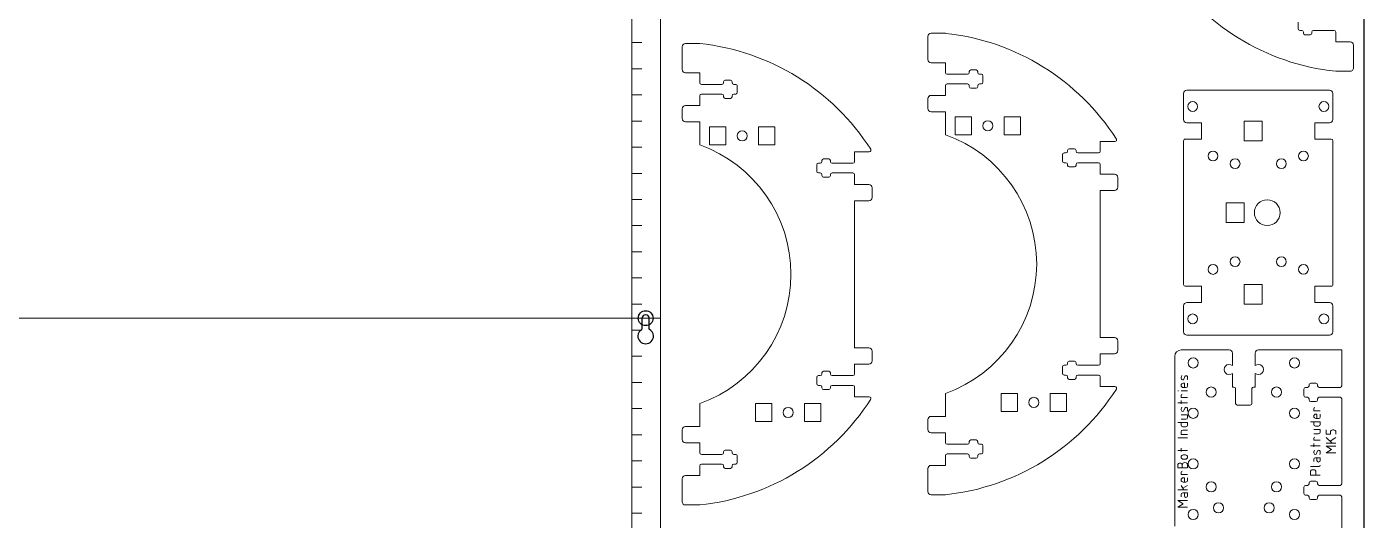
# Model space of a CAD drawing. Header units: millimetres. Extents: x 0 to 989, y 0 to 783.
# Drawn here: x 579.6 to 989, y 338.1 to 489.2 of the extents above; entities that cross this region are included whole.
import ezdxf

# ---------------------------------------------------------------- set-up
doc = ezdxf.new("R2010")
doc.units = ezdxf.units.MM
doc.layers.get('0').update_dxf_attribs({"color": 3, "linetype": 'CONTINUOUS', "true_color": 0x00ff00})
for name, color, linetype, lineweight, true_color in [('4 Retainer Plate', 1, 'CONTINUOUS', 0, 0xff0000), ('4 Retainer Plate Text', 5, 'CONTINUOUS', 0, 0x0000ff), ('5 Interface Spacer Mount', 1, 'CONTINUOUS', 0, 0xff0000), ('6 Dino Brackets', 1, 'CONTINUOUS', 0, 0xff0000), ('Build platform acrylic', 1, 'CONTINUOUS', 0, 0xff0000), ('Build platform acrylic text', 5, 'CONTINUOUS', 0, 0x0000ff)]:
    doc.layers.add(name, color=color, linetype=linetype, lineweight=lineweight, true_color=true_color)
doc.layers.add('Layer_1', color=7, linetype='CONTINUOUS', true_color=0xffffff)

msp = doc.modelspace()

# ---------------------------------------------------------------- linework, layer by layer
msp.add_line((989.01, 0), (989.01, 782.97))
at = {"layer": '4 Retainer Plate'}
for p, q in [((932.99, 390.29), (947.64, 390.29)), ((948.64, 385.47), (948.64, 389.29)), ((955.64, 389.29), (955.64, 385.47)), ((956.64, 390.29), (982.14, 390.29)), ((982.14, 379.29), (982.14, 390.29)), ((930.99, 336.29), (930.99, 388.29)), ((948.64, 378.93), (948.64, 383.1)), ((955.64, 383.1), (955.64, 378.93)), ((949.14, 378.93), (948.64, 378.93)), ((949.64, 373.89), (949.64, 378.43)), ((954.64, 378.43), (954.64, 373.89)), ((955.14, 378.93), (955.64, 378.93)), ((970.54, 376.29), (970.54, 378.29)), ((971.04, 378.79), (971.64, 378.79)), ((972.14, 379.29), (972.14, 379.59)), ((972.64, 380.09), (974.24, 380.09)), ((974.74, 379.59), (974.74, 379.29)), ((975.24, 378.79), (981.64, 378.79)), ((954.14, 373.39), (950.14, 373.39)), ((971.64, 375.79), (971.04, 375.79)), ((972.14, 374.99), (972.14, 375.29)), ((974.24, 374.49), (972.64, 374.49)), ((974.74, 375.29), (974.74, 374.99)), ((981.64, 375.79), (975.24, 375.79)), ((982.14, 349.39), (982.14, 375.29)), ((970.54, 346.29), (970.54, 348.29)), ((971.04, 348.79), (971.64, 348.79)), ((972.14, 349.29), (972.14, 349.59)), ((972.64, 350.09), (974.24, 350.09)), ((974.74, 349.59), (974.74, 349.29)), ((975.24, 348.79), (981.64, 348.79)), ((971.64, 345.79), (971.04, 345.79)), ((972.14, 344.99), (972.14, 345.29)), ((974.24, 344.49), (972.64, 344.49)), ((974.74, 345.29), (974.74, 344.99)), ((981.64, 345.79), (975.24, 345.79)), ((982.14, 334.29), (982.14, 345.39))]:
    msp.add_line(p, q, dxfattribs=at)
for centre in [(936.64, 386.29), (967.64, 386.29), (942.14, 377.39), (962.14, 377.39), (936.64, 370.89), (967.64, 370.89), (936.64, 355.39), (967.64, 355.39), (942.14, 348.39), (962.14, 348.39), (936.64, 339.89), (944.39, 341.97), (959.89, 341.97), (967.64, 339.89)]:
    msp.add_circle(centre, 1.55, dxfattribs=at)
for centre, radius, start, end in [((932.99, 388.29), 2, 90, 180), ((947.64, 389.29), 1, 360, 90), ((956.64, 389.29), 1, 90, 180), ((947.64, 384.29), 1.55, 49.8222, 310.1778), ((956.64, 384.29), 1.55, 229.8222, 130.1778), ((949.14, 378.43), 0.5, 360, 90), ((955.14, 378.43), 0.5, 90, 180), ((971.04, 378.29), 0.5, 90, 180), ((971.64, 379.29), 0.5, 270, 360), ((972.64, 379.59), 0.5, 90, 180), ((974.24, 379.59), 0.5, 360, 90), ((975.24, 379.29), 0.5, 180, 270), ((981.64, 379.29), 0.5, 270, 360), ((950.14, 373.89), 0.5, 180, 270), ((954.14, 373.89), 0.5, 270, 360), ((971.04, 376.29), 0.5, 180, 270), ((971.64, 375.29), 0.5, 360, 90), ((972.64, 374.99), 0.5, 180, 270), ((974.24, 374.99), 0.5, 270, 360), ((975.24, 375.29), 0.5, 90, 180), ((981.64, 375.29), 0.5, 360, 90), ((952.14, 355.39), 8.45, 90, 90), ((971.04, 348.29), 0.5, 90, 180), ((971.64, 349.29), 0.5, 270, 360), ((972.64, 349.59), 0.5, 90, 180), ((974.24, 349.59), 0.5, 360, 90), ((975.24, 349.29), 0.5, 180, 270), ((981.64, 349.29), 0.5, 270, 360), ((971.04, 346.29), 0.5, 180, 270), ((971.64, 345.29), 0.5, 360, 90), ((972.64, 344.99), 0.5, 180, 270), ((974.24, 344.99), 0.5, 270, 360), ((975.24, 345.29), 0.5, 90, 180), ((981.64, 345.29), 0.5, 360, 90)]:
    msp.add_arc(centre, radius, start, end, dxfattribs=at)
at = {"layer": '4 Retainer Plate Text'}
for p, q in [((933.8, 381.35), (934.13, 382.14)), ((932.11, 377.75), (931.94, 377.75)), ((934.94, 377.75), (932.94, 377.75)), ((933.94, 380.08), (933.61, 380.08)), ((933.61, 378.75), (934.44, 378.75)), ((933.94, 378.75), (933.94, 380.08)), ((934.94, 379.25), (934.94, 380.08)), ((931.94, 374.08), (934.94, 374.08)), ((932.94, 375.75), (932.94, 376.41)), ((934.94, 375.75), (932.94, 375.75)), ((932.94, 373.75), (932.94, 374.75)), ((934.94, 370.41), (932.94, 370.41)), ((932.94, 369.08), (934.44, 369.08)), ((933.8, 371.69), (934.13, 372.48)), ((934.94, 369.58), (934.94, 370.41)), ((973.54, 371.62), (973.54, 372.29)), ((975.54, 371.62), (973.54, 371.62)), ((974.54, 370.62), (974.21, 370.62)), ((974.21, 369.29), (975.04, 369.29)), ((974.54, 369.29), (974.54, 370.62)), ((975.54, 369.79), (975.54, 370.62)), ((931.94, 368.08), (934.94, 368.08)), ((932.94, 367.25), (932.94, 368.08)), ((932.94, 364.41), (932.94, 365.25)), ((934.94, 364.41), (932.94, 364.41)), ((934.44, 366.75), (933.44, 366.75)), ((933.44, 365.75), (934.94, 365.75)), ((934.94, 368.08), (934.94, 367.25)), ((972.54, 368.29), (975.54, 368.29)), ((973.54, 367.46), (973.54, 368.29)), ((975.54, 365.96), (973.54, 365.96)), ((973.54, 364.62), (975.04, 364.62)), ((975.04, 366.96), (974.04, 366.96)), ((975.54, 368.29), (975.54, 367.46)), ((975.54, 365.12), (975.54, 365.96)), ((977.34, 365.79), (977.34, 364.46)), ((977.34, 364.46), (978.68, 364.46)), ((978.68, 364.46), (978.68, 365.12)), ((979.34, 365.79), (979.68, 365.79)), ((980.34, 365.12), (980.34, 364.46)), ((931.94, 363.41), (934.94, 363.41)), ((972.54, 360.96), (975.54, 360.96)), ((973.54, 362.62), (973.54, 363.29)), ((975.54, 362.62), (973.54, 362.62)), ((973.54, 360.62), (973.54, 361.62)), ((979.18, 361.79), (977.34, 363.46)), ((977.34, 361.79), (980.34, 361.79)), ((979.01, 359.79), (977.34, 360.79)), ((977.34, 360.79), (980.34, 360.79)), ((978.56, 362.35), (980.34, 363.46)), ((931.94, 359.5), (934.94, 359.5)), ((932.94, 359.16), (932.94, 360.16)), ((934.28, 358.16), (933.61, 358.16)), ((933.61, 356.83), (934.28, 356.83)), ((973.54, 356.12), (973.54, 356.79)), ((974.04, 357.29), (975.54, 357.29)), ((974.4, 358.56), (974.73, 359.35)), ((974.54, 356.46), (974.54, 357.29)), ((975.54, 357.29), (975.54, 356.46)), ((977.34, 358.79), (979.01, 359.79)), ((980.34, 358.79), (977.34, 358.79)), ((931.94, 354.16), (931.94, 355)), ((934.94, 354.16), (931.94, 354.16)), ((932.94, 352.16), (932.94, 352.83)), ((934.94, 352.16), (932.94, 352.16)), ((933.28, 354.16), (933.28, 355.03)), ((934.08, 355.83), (934.14, 355.83)), ((934.94, 355.03), (934.94, 354.16)), ((972.54, 354.62), (975.21, 354.62)), ((972.54, 351.96), (972.54, 352.96)), ((973.21, 353.62), (973.54, 353.62)), ((974.21, 352.96), (974.21, 351.96)), ((933.78, 347.5), (932.94, 348.83)), ((933.5, 347.94), (934.94, 348.83)), ((933.94, 351.16), (933.61, 351.16)), ((933.61, 349.83), (934.44, 349.83)), ((933.94, 349.83), (933.94, 351.16)), ((934.94, 350.33), (934.94, 351.16)), ((975.54, 351.96), (972.54, 351.96)), ((931.94, 347.5), (934.94, 347.5)), ((933.61, 343.16), (931.94, 344.16)), ((931.94, 344.16), (934.94, 344.16)), ((932.94, 345.33), (932.94, 346)), ((933.44, 346.5), (934.94, 346.5)), ((933.94, 345.66), (933.94, 346.5)), ((934.94, 346.5), (934.94, 345.66)), ((931.94, 342.16), (933.61, 343.16)), ((934.94, 342.16), (931.94, 342.16))]:
    msp.add_line(p, q, dxfattribs=at)
for centre, radius, start, end in [((934.34, 381.8), 1.35, 153.1, 198.3), ((933.43, 381.5), 0.4, 198.3, 337.8), ((934.5, 381.99), 0.4, 18.3, 157.79), ((933.59, 381.69), 1.35, 333.1, 18.3), ((933.61, 379.41), 0.667, 90, 270), ((933.28, 376.41), 0.333, 90, 180), ((934.44, 379.25), 0.5, 270, 360), ((934.34, 372.14), 1.35, 153.1, 198.3), ((934.5, 372.32), 0.4, 18.3, 157.79), ((973.88, 372.29), 0.333, 90, 180), ((933.43, 371.84), 0.4, 198.3, 337.8), ((934.44, 369.58), 0.5, 270, 360), ((933.59, 372.03), 1.35, 333.1, 18.3), ((974.21, 369.96), 0.667, 90, 270), ((975.04, 369.79), 0.5, 270, 360), ((933.44, 367.25), 0.5, 180, 270), ((933.44, 365.25), 0.5, 90, 180), ((934.44, 367.25), 0.5, 270, 360), ((974.04, 367.46), 0.5, 180, 270), ((975.04, 367.46), 0.5, 270, 360), ((975.04, 365.12), 0.5, 270, 360), ((979.34, 365.12), 0.667, 90, 180), ((979.68, 365.12), 0.667, 360, 90), ((973.88, 363.29), 0.333, 90, 180), ((933.61, 357.5), 0.667, 90, 270), ((934.28, 357.5), 0.667, 270, 90), ((974.04, 356.79), 0.5, 90, 180), ((974.94, 359.01), 1.35, 153.1, 198.3), ((974.03, 358.71), 0.4, 198.3, 337.8), ((975.04, 356.46), 0.5, 180, 360), ((975.1, 359.2), 0.4, 18.3, 157.79), ((974.19, 358.9), 1.35, 333.1, 18.3), ((932.61, 355), 0.667, 360, 180), ((933.28, 352.83), 0.333, 90, 180), ((934.08, 355.03), 0.8, 90, 180), ((934.14, 355.03), 0.8, 360, 90), ((973.21, 352.96), 0.667, 90, 180), ((973.54, 352.96), 0.667, 360, 90), ((975.21, 354.96), 0.333, 270, 360), ((933.61, 350.5), 0.667, 90, 270), ((934.44, 350.33), 0.5, 270, 360), ((933.44, 346), 0.5, 90, 180), ((934.44, 345.66), 0.5, 180, 360)]:
    msp.add_arc(centre, radius, start, end, dxfattribs=at)
at = {"layer": '5 Interface Spacer Mount'}
for p, q in [((933.73, 468.79), (933.73, 460.79)), ((934.73, 469.79), (978.41, 469.79)), ((979.41, 460.79), (979.41, 468.79)), ((934.73, 459.79), (939.23, 459.79)), ((939.23, 459.79), (939.23, 454.79)), ((952.23, 454.29), (952.23, 460.29)), ((952.23, 460.29), (957.73, 460.29)), ((957.73, 460.29), (957.73, 454.29)), ((973.91, 459.79), (973.91, 454.79)), ((973.91, 459.79), (978.41, 459.79)), ((934.23, 454.79), (939.23, 454.79)), ((973.91, 454.79), (978.91, 454.79)), ((933.73, 410.29), (933.73, 454.29)), ((952.23, 454.29), (957.73, 454.29)), ((979.41, 454.29), (979.41, 410.29)), ((946.73, 435.29), (952.23, 435.29)), ((952.23, 435.29), (946.73, 435.29)), ((946.73, 429.29), (946.73, 435.29)), ((952.23, 435.29), (952.23, 429.29)), ((952.23, 429.29), (946.73, 429.29)), ((934.23, 409.79), (939.23, 409.79)), ((939.23, 409.79), (939.23, 404.79)), ((952.23, 410.29), (957.73, 410.29)), ((952.23, 410.29), (952.23, 404.29)), ((957.73, 404.29), (957.73, 410.29)), ((973.91, 409.79), (973.91, 404.79)), ((973.91, 409.79), (978.91, 409.79)), ((933.73, 395.79), (933.73, 403.79)), ((934.73, 404.79), (939.23, 404.79)), ((952.23, 404.29), (957.73, 404.29)), ((973.91, 404.79), (978.41, 404.79)), ((979.41, 395.79), (979.41, 403.79)), ((934.73, 394.79), (978.41, 394.79))]:
    msp.add_line(p, q, dxfattribs=at)
for centre, radius in [((936.48, 464.79), 1.5), ((976.66, 464.79), 1.5), ((942.73, 449.66), 1.5), ((970.41, 449.66), 1.5), ((949.48, 447.29), 1.5), ((963.66, 447.29), 1.5), ((959.32, 432.29), 3.95), ((949.48, 417.29), 1.5), ((963.66, 417.29), 1.5), ((942.73, 414.91), 1.5), ((970.41, 414.92), 1.5), ((936.48, 399.79), 1.5), ((976.66, 399.79), 1.5)]:
    msp.add_circle(centre, radius, dxfattribs=at)
for centre, radius, start, end in [((934.73, 468.79), 1, 89.9997, 179.9994), ((978.41, 468.79), 1, 359.9994, 89.9997), ((934.73, 460.79), 1, 180, 269.9997), ((978.41, 460.79), 1, 269.9997, 360), ((934.23, 454.29), 0.5, 89.9997, 180), ((978.91, 454.29), 0.5, 360, 89.9997), ((934.23, 410.29), 0.5, 180, 269.9641), ((978.91, 410.29), 0.5, 269.9641, 0), ((934.73, 403.79), 1, 89.9997, 180), ((978.41, 403.79), 1, 360, 89.9997), ((934.73, 395.79), 1, 180.0143, 270.0147), ((978.41, 395.79), 1, 270.0147, 0.0143)]:
    msp.add_arc(centre, radius, start, end, dxfattribs=at)
at = {"layer": '6 Dino Brackets'}
for p, q in [((968.77, 490.56), (968.77, 488.56)), ((969.27, 488.06), (969.87, 488.06)), ((970.37, 487.26), (970.37, 487.56)), ((972.97, 487.56), (972.97, 487.26)), ((973.47, 488.06), (979.77, 488.06)), ((980.27, 487.56), (980.27, 484.56)), ((785.61, 484.07), (781.21, 484.07)), ((855.41, 486.19), (855.41, 479.19)), ((860.81, 487.19), (856.41, 487.19)), ((972.47, 486.76), (970.87, 486.76)), ((980.27, 484.56), (984.67, 484.56)), ((985.67, 476.56), (985.67, 483.56)), ((780.21, 483.07), (780.21, 476.07)), ((785.61, 475.07), (781.21, 475.07)), ((785.61, 472.07), (785.61, 475.07)), ((860.81, 478.19), (856.41, 478.19)), ((860.81, 475.19), (860.81, 478.19)), ((868.11, 475.19), (868.11, 475.49)), ((868.61, 475.99), (870.21, 475.99)), ((870.71, 475.49), (870.71, 475.19)), ((980.27, 475.56), (984.67, 475.56)), ((792.41, 471.57), (786.11, 471.57)), ((792.91, 472.07), (792.91, 472.37)), ((793.41, 472.87), (795.01, 472.87)), ((795.51, 472.37), (795.51, 472.07)), ((796.61, 471.57), (796.01, 471.57)), ((797.11, 469.07), (797.11, 471.07)), ((860.81, 471.19), (860.81, 468.19)), ((867.61, 474.69), (861.31, 474.69)), ((861.31, 471.69), (867.61, 471.69)), ((868.11, 470.89), (868.11, 471.19)), ((870.71, 471.19), (870.71, 470.89)), ((871.81, 474.69), (871.21, 474.69)), ((871.21, 471.69), (871.81, 471.69)), ((872.31, 472.19), (872.31, 474.19)), ((785.61, 468.07), (785.61, 465.07)), ((786.11, 468.57), (792.41, 468.57)), ((792.91, 467.77), (792.91, 468.07)), ((795.01, 467.27), (793.41, 467.27)), ((795.51, 468.07), (795.51, 467.77)), ((796.01, 468.57), (796.61, 468.57)), ((855.41, 467.19), (855.41, 464.19)), ((860.81, 468.19), (856.41, 468.19)), ((870.21, 470.39), (868.61, 470.39)), ((780.21, 464.07), (780.21, 461.07)), ((785.61, 465.07), (781.21, 465.07)), ((856.41, 463.19), (860.81, 463.19)), ((860.81, 456.15), (860.81, 463.19)), ((781.21, 460.07), (785.61, 460.07)), ((785.61, 453.03), (785.61, 460.07)), ((863.81, 461.65), (863.81, 456.15)), ((868.81, 461.65), (863.81, 461.65)), ((868.81, 461.65), (868.81, 456.15)), ((878.81, 461.65), (878.81, 456.15)), ((883.81, 461.65), (878.81, 461.65)), ((883.81, 461.65), (883.81, 456.15)), ((788.61, 458.53), (788.61, 453.03)), ((793.61, 458.53), (788.61, 458.53)), ((793.61, 458.53), (793.61, 453.03)), ((803.61, 458.53), (803.61, 453.03)), ((808.61, 458.53), (803.61, 458.53)), ((808.61, 458.53), (808.61, 453.03)), ((868.81, 456.15), (863.81, 456.15)), ((883.81, 456.15), (878.81, 456.15)), ((793.61, 453.03), (788.61, 453.03)), ((808.61, 453.03), (803.61, 453.03)), ((833.01, 447.94), (833.01, 450.94)), ((837.51, 450.94), (833.01, 450.94)), ((897.11, 450.57), (897.71, 450.57)), ((898.21, 451.37), (898.21, 451.07)), ((900.31, 451.87), (898.71, 451.87)), ((900.81, 451.07), (900.81, 451.37)), ((901.31, 450.57), (907.71, 450.57)), ((908.21, 451.07), (908.21, 454.07)), ((912.71, 454.06), (908.21, 454.07)), ((821.41, 444.94), (821.41, 446.94)), ((821.91, 447.44), (822.51, 447.44)), ((823.01, 448.24), (823.01, 447.94)), ((825.11, 448.74), (823.51, 448.74)), ((825.61, 447.94), (825.61, 448.24)), ((826.11, 447.44), (832.51, 447.44)), ((896.61, 448.07), (896.61, 450.07)), ((897.71, 447.57), (897.11, 447.57)), ((898.21, 447.07), (898.21, 446.77)), ((898.71, 446.27), (900.31, 446.27)), ((900.81, 446.77), (900.81, 447.07)), ((907.71, 447.57), (901.31, 447.57)), ((908.21, 447.07), (908.21, 444.07)), ((822.51, 444.44), (821.91, 444.44)), ((823.01, 443.94), (823.01, 443.64)), ((823.51, 443.14), (825.11, 443.14)), ((825.61, 443.64), (825.61, 443.94)), ((832.51, 444.44), (826.11, 444.44)), ((833.01, 443.94), (833.01, 440.94)), ((908.21, 444.07), (912.61, 444.07)), ((913.61, 440.07), (913.61, 443.07)), ((833.01, 440.94), (837.41, 440.94)), ((838.41, 436.94), (838.41, 439.94)), ((908.21, 394.07), (908.21, 439.07)), ((908.21, 439.07), (912.61, 439.07)), ((833.01, 390.94), (833.01, 435.94)), ((833.01, 435.94), (837.41, 435.94)), ((908.21, 394.07), (912.61, 394.07)), ((913.61, 390.07), (913.61, 393.07)), ((833.01, 390.94), (837.41, 390.94)), ((838.41, 386.94), (838.41, 389.94)), ((908.21, 389.07), (912.61, 389.07)), ((908.21, 386.07), (908.21, 389.07)), ((833.01, 385.94), (837.41, 385.94)), ((833.01, 382.94), (833.01, 385.94)), ((896.61, 383.07), (896.61, 385.07)), ((897.11, 385.57), (897.71, 385.57)), ((898.21, 386.37), (898.21, 386.07)), ((900.31, 386.87), (898.71, 386.87)), ((900.81, 386.07), (900.81, 386.37)), ((901.31, 385.57), (907.71, 385.57)), ((821.41, 379.94), (821.41, 381.94)), ((821.91, 382.44), (822.51, 382.44)), ((823.01, 383.24), (823.01, 382.94)), ((825.11, 383.74), (823.51, 383.74)), ((825.61, 382.94), (825.61, 383.24)), ((826.11, 382.44), (832.51, 382.44)), ((897.71, 382.57), (897.11, 382.57)), ((898.21, 382.07), (898.21, 381.77)), ((898.71, 381.27), (900.31, 381.27)), ((900.81, 381.77), (900.81, 382.07)), ((907.71, 382.57), (901.31, 382.57)), ((908.21, 382.07), (908.21, 379.07)), ((822.51, 379.44), (821.91, 379.44)), ((823.01, 378.94), (823.01, 378.64)), ((823.51, 378.14), (825.11, 378.14)), ((825.61, 378.64), (825.61, 378.94)), ((832.51, 379.44), (826.11, 379.44)), ((833.01, 378.94), (833.01, 375.94)), ((860.81, 376.98), (860.81, 369.94)), ((877.89, 371.48), (877.89, 376.98)), ((882.89, 376.98), (877.89, 376.98)), ((882.89, 371.48), (882.89, 376.98)), ((892.89, 371.48), (892.89, 376.98)), ((897.89, 376.98), (892.89, 376.98)), ((897.89, 376.98), (897.89, 371.48)), ((912.71, 379.07), (908.21, 379.07)), ((785.61, 373.86), (785.61, 366.82)), ((802.69, 368.36), (802.69, 373.86)), ((807.69, 373.86), (802.69, 373.86)), ((807.69, 368.36), (807.69, 373.86)), ((817.69, 368.36), (817.69, 373.86)), ((822.69, 373.86), (817.69, 373.86)), ((822.69, 373.86), (822.69, 368.36)), ((837.5, 375.94), (833.01, 375.94)), ((855.41, 368.94), (855.41, 365.94)), ((856.41, 369.94), (860.81, 369.94)), ((882.89, 371.48), (877.89, 371.48)), ((897.89, 371.48), (892.89, 371.48)), ((780.21, 365.82), (780.21, 362.82)), ((781.21, 366.82), (785.61, 366.82)), ((807.69, 368.36), (802.69, 368.36)), ((822.69, 368.36), (817.69, 368.36)), ((860.81, 364.94), (856.41, 364.94)), ((860.81, 361.94), (860.81, 364.94)), ((785.61, 361.82), (781.21, 361.82)), ((785.61, 358.82), (785.61, 361.82)), ((861.31, 361.44), (867.61, 361.44)), ((868.11, 362.24), (868.11, 361.94)), ((870.21, 362.74), (868.61, 362.74)), ((870.71, 361.94), (870.71, 362.24)), ((871.21, 361.44), (871.81, 361.44)), ((872.31, 360.94), (872.31, 358.94)), ((786.11, 358.32), (792.41, 358.32)), ((792.91, 359.12), (792.91, 358.82)), ((795.01, 359.62), (793.41, 359.62)), ((795.51, 358.82), (795.51, 359.12)), ((796.01, 358.32), (796.61, 358.32)), ((797.11, 357.82), (797.11, 355.82)), ((860.81, 357.94), (860.81, 354.94)), ((867.61, 358.44), (861.31, 358.44)), ((868.11, 357.94), (868.11, 357.64)), ((868.61, 357.14), (870.21, 357.14)), ((870.71, 357.64), (870.71, 357.94)), ((871.81, 358.44), (871.21, 358.44)), ((785.61, 354.82), (785.61, 351.82)), ((792.41, 355.32), (786.11, 355.32)), ((792.91, 354.82), (792.91, 354.52)), ((793.41, 354.02), (795.01, 354.02)), ((795.51, 354.52), (795.51, 354.82)), ((796.61, 355.32), (796.01, 355.32)), ((855.41, 353.94), (855.41, 346.94)), ((860.81, 354.94), (856.41, 354.94)), ((780.21, 350.82), (780.21, 343.82)), ((785.61, 351.82), (781.21, 351.82)), ((860.81, 345.94), (856.41, 345.94)), ((785.61, 342.82), (781.21, 342.82))]:
    msp.add_line(p, q, dxfattribs=at)
for centre in [(873.81, 458.9), (798.61, 455.78), (812.69, 371.11), (887.89, 374.23)]:
    msp.add_circle(centre, 1.55, dxfattribs=at)
for centre, radius, start, end in [((987.78, 546.18), 71.02, 212.6034, 263.9273), ((969.27, 488.56), 0.5, 180, 270), ((969.87, 487.56), 0.5, 360, 90), ((970.87, 487.26), 0.5, 180, 270), ((972.47, 487.26), 0.5, 270, 360), ((973.47, 487.56), 0.5, 90, 180), ((979.77, 487.56), 0.5, 360, 90), ((781.21, 483.07), 1, 89.994, 180), ((778.1, 413.44), 71.02, 32.6034, 83.9273), ((856.41, 486.19), 1, 89.994, 180), ((853.3, 416.56), 71.02, 32.6034, 83.9273), ((984.67, 483.56), 1, 0, 90), ((856.41, 479.19), 1, 180, 270), ((781.21, 476.07), 1, 180, 270), ((861.31, 475.19), 0.5, 180, 270), ((867.61, 475.19), 0.5, 270, 360), ((868.61, 475.49), 0.5, 90, 180), ((870.21, 475.49), 0.5, 360, 90), ((871.21, 475.19), 0.5, 180, 270), ((984.67, 476.56), 1, 269.994, 0), ((786.11, 472.07), 0.5, 180, 270), ((792.41, 472.07), 0.5, 270, 360), ((793.41, 472.37), 0.5, 90, 180), ((795.01, 472.37), 0.5, 360, 90), ((796.01, 472.07), 0.5, 180, 270), ((796.61, 471.07), 0.5, 0, 90), ((861.31, 471.19), 0.5, 90, 180), ((867.61, 471.19), 0.5, 0, 90), ((868.61, 470.89), 0.5, 180, 270), ((870.21, 470.89), 0.5, 270, 360), ((871.21, 471.19), 0.5, 90, 180), ((871.81, 474.19), 0.5, 0, 90), ((871.81, 472.19), 0.5, 270, 0), ((786.11, 468.07), 0.5, 90, 180), ((792.41, 468.07), 0.5, 0, 90), ((793.41, 467.77), 0.5, 180, 270), ((795.01, 467.77), 0.5, 270, 360), ((796.01, 468.07), 0.5, 90, 180), ((796.61, 469.07), 0.5, 270, 0), ((856.41, 467.19), 1, 90, 180), ((781.21, 464.07), 1, 90, 180), ((856.41, 464.19), 1, 180, 270), ((781.21, 461.07), 1, 180, 270), ((846.73, 416.56), 42.01, 289.5762, 70.4238), ((912.71, 454.56), 0.5, 269.9685, 32.6034), ((771.53, 413.44), 42.01, 289.5762, 70.4238), ((837.51, 451.44), 0.5, 269.9685, 32.6034), ((897.11, 450.07), 0.5, 90, 180), ((897.71, 451.07), 0.5, 270, 0), ((898.71, 451.37), 0.5, 90, 180), ((900.31, 451.37), 0.5, 0, 90), ((901.31, 451.07), 0.5, 180, 270), ((907.71, 451.07), 0.5, 270, 360), ((821.91, 446.94), 0.5, 90, 180), ((822.51, 447.94), 0.5, 270, 0), ((823.51, 448.24), 0.5, 90, 180), ((825.11, 448.24), 0.5, 0, 90), ((826.11, 447.94), 0.5, 180, 270), ((832.51, 447.94), 0.5, 270, 360), ((897.11, 448.07), 0.5, 180, 270), ((897.71, 447.07), 0.5, 0, 90), ((898.71, 446.77), 0.5, 180, 270), ((900.31, 446.77), 0.5, 270, 360), ((901.31, 447.07), 0.5, 90, 180), ((907.71, 447.07), 0.5, 360, 90), ((821.91, 444.94), 0.5, 180, 270), ((822.51, 443.94), 0.5, 0, 90), ((823.51, 443.64), 0.5, 180, 270), ((825.11, 443.64), 0.5, 270, 360), ((826.11, 443.94), 0.5, 90, 180), ((832.51, 443.94), 0.5, 360, 90), ((912.61, 443.07), 1, 0, 90), ((837.41, 439.94), 1, 0, 90), ((912.61, 440.07), 1, 270, 0), ((837.41, 436.94), 1, 270, 0), ((912.61, 393.07), 1, 360, 90), ((837.41, 389.94), 1, 360, 90), ((912.61, 390.07), 1, 270, 360), ((837.41, 386.94), 1, 270, 360), ((897.11, 385.07), 0.5, 90, 180), ((897.71, 386.07), 0.5, 270, 0), ((898.71, 386.37), 0.5, 90, 180), ((900.31, 386.37), 0.5, 0, 90), ((901.31, 386.07), 0.5, 180, 270), ((907.71, 386.07), 0.5, 270, 360), ((821.91, 381.94), 0.5, 90, 180), ((822.51, 382.94), 0.5, 270, 0), ((823.51, 383.24), 0.5, 90, 180), ((825.11, 383.24), 0.5, 0, 90), ((826.11, 382.94), 0.5, 180, 270), ((832.51, 382.94), 0.5, 270, 360), ((897.11, 383.07), 0.5, 180, 270), ((897.71, 382.07), 0.5, 0, 90), ((898.71, 381.77), 0.5, 180, 270), ((900.31, 381.77), 0.5, 270, 360), ((901.31, 382.07), 0.5, 90, 180), ((907.71, 382.07), 0.5, 360, 90), ((821.91, 379.94), 0.5, 180, 270), ((822.51, 378.94), 0.5, 0, 90), ((823.51, 378.64), 0.5, 180, 270), ((825.11, 378.64), 0.5, 270, 360), ((826.11, 378.94), 0.5, 90, 180), ((832.51, 378.94), 0.5, 360, 90), ((853.3, 416.57), 71.02, 276.0752, 327.3941), ((912.71, 378.57), 0.5, 327.3941, 90), ((778.1, 413.45), 71.02, 276.0752, 327.3941), ((837.5, 375.44), 0.5, 327.3941, 90), ((856.41, 368.94), 1, 90, 180), ((781.21, 365.82), 1, 90, 180), ((856.41, 365.94), 1, 180, 270), ((781.21, 362.82), 1, 180, 270), ((861.31, 361.94), 0.5, 180, 270), ((867.61, 361.94), 0.5, 270, 0), ((868.61, 362.24), 0.5, 90, 180), ((870.21, 362.24), 0.5, 0, 90), ((871.21, 361.94), 0.5, 180, 270), ((871.81, 360.94), 0.5, 360, 90), ((786.11, 358.82), 0.5, 180, 270), ((792.41, 358.82), 0.5, 270, 0), ((793.41, 359.12), 0.5, 90, 180), ((795.01, 359.12), 0.5, 0, 90), ((796.01, 358.82), 0.5, 180, 270), ((796.61, 357.82), 0.5, 360, 90), ((861.31, 357.94), 0.5, 90, 180), ((867.61, 357.94), 0.5, 360, 90), ((868.61, 357.64), 0.5, 180, 270), ((870.21, 357.64), 0.5, 270, 360), ((871.21, 357.94), 0.5, 90, 180), ((871.81, 358.94), 0.5, 270, 360), ((786.11, 354.82), 0.5, 90, 180), ((792.41, 354.82), 0.5, 360, 90), ((793.41, 354.52), 0.5, 180, 270), ((795.01, 354.52), 0.5, 270, 360), ((796.01, 354.82), 0.5, 90, 180), ((796.61, 355.82), 0.5, 270, 360), ((856.41, 353.94), 1, 90, 180), ((781.21, 350.82), 1, 90, 180), ((856.41, 346.94), 1, 180, 270.006), ((781.21, 343.82), 1, 180, 270.006)]:
    msp.add_arc(centre, radius, start, end, dxfattribs=at)
at = {"layer": 'Build platform acrylic', "color": 1, "true_color": 0xff0000}
msp.add_line((773.59, 123.83), (773.59, 676.16), dxfattribs=at)
at = {"layer": 'Build platform acrylic text', "color": 5, "true_color": 0x0000ff}
msp.add_line((773.59, 400), (27.66, 400), dxfattribs=at)
for points in [[(764.79, 433.08), (764.79, 615.58)], [(767.87, 484.33), (764.79, 484.33)], [(764.79, 476.33), (767.87, 476.33)], [(767.87, 468.33), (764.79, 468.33)], [(764.79, 281.08), (764.79, 463.57)], [(764.79, 460.33), (767.87, 460.33)], [(767.87, 452.33), (764.79, 452.33)], [(764.79, 452.33), (767.87, 452.33)], [(764.79, 444.33), (767.87, 444.33)], [(767.87, 444.33), (764.79, 444.33)], [(764.79, 436.33), (767.87, 436.33)], [(767.87, 428.33), (764.79, 428.33)], [(764.79, 420.32), (767.87, 420.32)], [(767.87, 412.32), (764.79, 412.32)], [(764.79, 404.32), (767.87, 404.32)], [(767.87, 396.32), (764.79, 396.32)], [(764.79, 388.32), (767.87, 388.32)], [(767.87, 380.32), (764.79, 380.32)], [(764.79, 372.32), (767.87, 372.32)], [(767.87, 364.32), (764.79, 364.32)], [(764.79, 356.32), (767.87, 356.32)], [(767.87, 348.32), (764.79, 348.32)], [(764.79, 340.32), (767.87, 340.32)]]:
    msp.add_lwpolyline(points, dxfattribs=at)
at = {"layer": 'Layer_1', "color": 1, "true_color": 0xff0000}
for points in [[(767.93, 399.84), (767.93, 396.64)], [(770.17, 396.64), (770.17, 399.84)], [(766.65, 394.56), (766.65, 394.56)]]:
    msp.add_lwpolyline(points, dxfattribs=at)
at = {"layer": 'Layer_1', "color": 7, "true_color": 0xffffff}
for points in [[(766.77, 400), (766.77, 401.26), (767.79, 402.28), (769.05, 402.28)], [(769.05, 402.28), (770.31, 402.28), (771.33, 401.26), (771.33, 400)], [(769.05, 397.72), (767.79, 397.72), (766.77, 398.74), (766.77, 400)], [(771.33, 400), (771.33, 398.74), (770.31, 397.72), (769.05, 397.72)]]:
    msp.add_open_spline(points, degree=3, dxfattribs=at)
at = {"layer": 'Layer_1', "color": 1, "true_color": 0xff0000}
for points in [[(769.05, 401.04), (768.39, 401.04), (767.93, 400.5), (767.93, 399.84)], [(770.17, 399.84), (770.17, 400.5), (769.71, 401.04), (769.05, 401.04)], [(767.93, 396.64), (767.21, 396.22), (766.65, 395.45), (766.65, 394.56)], [(766.65, 394.56), (766.65, 393.24), (767.72, 392.16), (769.05, 392.16)], [(769.05, 392.16), (770.37, 392.16), (771.45, 393.24), (771.45, 394.56)], [(771.45, 394.56), (771.45, 395.45), (770.89, 396.22), (770.17, 396.64)]]:
    msp.add_open_spline(points, degree=3, dxfattribs=at)

doc.saveas('drawing.dxf')
